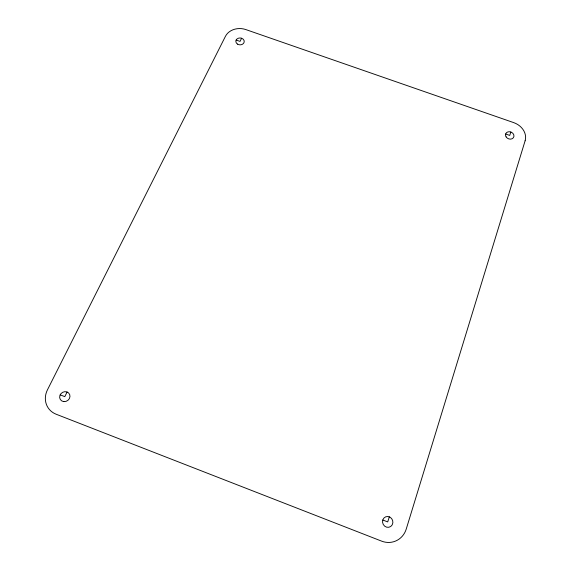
<?xml version="1.0" encoding="UTF-8"?>
<svg xmlns="http://www.w3.org/2000/svg" width="571" height="571" viewBox="0 0 571 571"><rect width="100%" height="100%" fill="white"/><g stroke="black" fill="none" stroke-linecap="round" stroke-linejoin="round"><path stroke-width="0.86" d="M389.315 516.834L387.716 521.908L382.784 519.995A5.482 5.132 68.1 0 1 391.563 518.468A5.482 5.132 68.1 0 1 388.794 527.283A5.482 5.132 68.1 0 1 382.784 520.01M510.824 131.994L509.739 135.42L505.649 133.992M67.1 391.999L64.808 396.638L60.169 394.839M241.604 38.236L240.041 41.398L236.144 40.041M525.12 140.78L406.231 529.089A20.549 19.257 68.1 0 1 381.642 541.144L56.136 414.225A19.964 18.115 -33.5 0 1 47.429 389.893L225.445 36.308A15.76 12.933 3.3 0 1 245.865 29.585L513.779 122.644A16.281 13.483 22.9 0 1 525.12 140.78M63.802 401.606A5.325 4.832 -33.5 0 0 69.712 394.625A5.325 4.832 -33.5 0 0 60.911 393.712A5.325 4.832 -33.5 0 0 63.802 401.606M237.522 44.124A4.204 3.447 3.3 0 0 244.21 41.89A4.204 3.447 3.3 0 0 238.378 38.207A4.204 3.447 3.3 0 0 237.522 44.124M506.084 136.854A4.34 3.597 22.9 0 0 513.422 137.69A4.34 3.597 22.9 0 0 509.717 131.744A4.34 3.597 22.9 0 0 506.084 136.854"/></g></svg>
